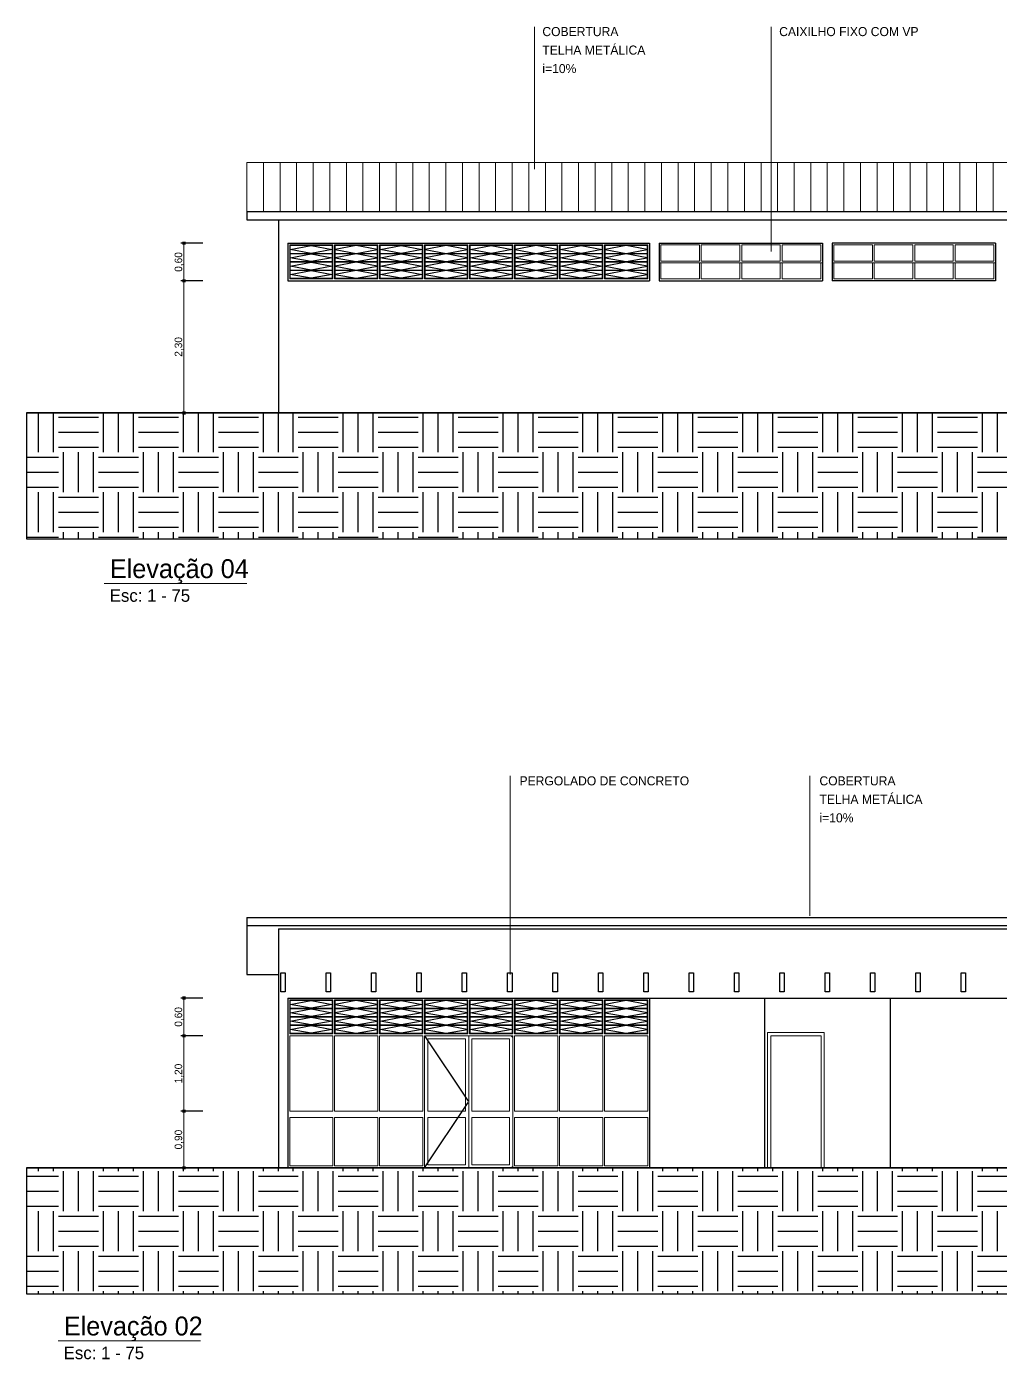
# Model space of a CAD drawing. Header units: millimetres. Extents: x 3006 to 6000, y 1661 to 3774.
# Drawn here: x 4119.37 to 4134.85, y 1792.71 to 1813.89 of the extents above; entities that cross this region are included whole.
import ezdxf

# ---------------------------------------------------------------- set-up
doc = ezdxf.new("R2010")
doc.units = ezdxf.units.MM
doc.header["$LTSCALE"] = 10
doc.linetypes.add('TT3', pattern=[0.25, 0.125, -0.125])
doc.linetypes.add('TT4', pattern=[0.1, 0.05, -0.05])
for name, color, linetype, lineweight in [('.10', 200, 'Continuous', 9), ('.15', 150, 'Continuous', 15), ('.25', 70, 'Continuous', 25), ('.30', 50, 'Continuous', 30), ('COTAS', 230, 'Continuous', 15)]:
    doc.layers.add(name, color=color, linetype=linetype, lineweight=lineweight)
for name, color, linetype in [('.20 hachura', 185, 'Continuous'), ('ARQ-SMB', 9, 'Continuous'), ('Escrita', 34, 'Continuous')]:
    doc.layers.add(name, color=color, linetype=linetype)
doc.layers.add('Verde', color=7, linetype='Continuous', true_color=0x136734)
doc.styles.add('Texto Wilian', font='himalaya.ttf')
doc.dimstyles.new('Cota 1-75 Exter WMJ', dxfattribs={"dimtxt": 0.12, "dimasz": 0.05, "dimexe": 0.05, "dimexo": 0.1, "dimgap": 0.002, "dimtad": 1, "dimzin": 1, "dimtxsty": 'Texto Wilian', "dimblk": 'BOXFILLED', "dimcen": 2.5, "dimclrd": 230, "dimclre": 230, "dimclrt": 104, "dimazin": 0, "dimtfac": 1, "dimtix": 1, "dimtmove": 0, "dimatfit": 3, "dimfxl": 0.3, "dimfxlon": 1, "dimlwd": 20, "dimarcsym": 1})

# ---------------------------------------------------------------- blocks, each defined once
blk = doc.blocks.new('_BoxFilled')
at = {"color": 0, "linetype": 'ByBlock', "lineweight": -2}
blk.add_line((-0.5, 0), (-1, 0), dxfattribs=at)
at = {"color": 0, "linetype": 'ByBlock'}
blk.add_solid([(-0.5, 0.5), (0.5, 0.5), (-0.5, -0.5), (0.5, -0.5)], dxfattribs=at)
blk = doc.blocks.new('*D555')
at = {"layer": 'COTAS', "color": 230, "lineweight": -2, "transparency": 16777216}
for p, q in [((4122.173, 1798.454), (4121.823, 1798.454)), ((4122.173, 1797.854), (4121.823, 1797.854))]:
    blk.add_line(p, q, dxfattribs=at)
at = {"layer": 'COTAS', "color": 230, "linetype": 'Continuous', "lineweight": 20, "transparency": 16777216}
blk.add_line((4121.873, 1797.904), (4121.873, 1798.404), dxfattribs=at)
at = {"layer": 'Defpoints', "color": 0, "transparency": 16777216}
for p in [(4121.873, 1798.454), (4123.373, 1798.454), (4123.373, 1797.854)]:
    blk.add_point(p, dxfattribs=at)
at = {"layer": 'COTAS', "color": 230, "lineweight": 20, "transparency": 16777216, "xscale": 0.05, "yscale": 0.05, "zscale": 0.05}
for p, rotation in [((4121.873, 1798.454), 90), ((4121.873, 1797.854), 270)]:
    blk.add_blockref('_BoxFilled', p, dxfattribs=dict(at, rotation=rotation))
at = {"layer": 'COTAS', "color": 104, "transparency": 16777216, "insert": (4121.796, 1798.154), "char_height": 0.12, "attachment_point": 5, "rotation": 90, "style": 'Texto Wilian'}
blk.add_mtext('0,60', dxfattribs=at)
blk = doc.blocks.new('*D558')
at = {"layer": 'COTAS', "color": 230, "lineweight": -2, "transparency": 16777216}
for p, q in [((4122.173, 1809.854), (4121.823, 1809.854)), ((4122.173, 1807.754), (4121.823, 1807.754))]:
    blk.add_line(p, q, dxfattribs=at)
at = {"layer": 'COTAS', "color": 230, "linetype": 'Continuous', "lineweight": 20, "transparency": 16777216}
blk.add_line((4121.873, 1807.804), (4121.873, 1809.804), dxfattribs=at)
at = {"layer": 'Defpoints', "color": 0, "transparency": 16777216}
for p in [(4121.873, 1809.854), (4123.373, 1809.854), (4123.373, 1807.754)]:
    blk.add_point(p, dxfattribs=at)
at = {"layer": 'COTAS', "color": 230, "lineweight": 20, "transparency": 16777216, "xscale": 0.05, "yscale": 0.05, "zscale": 0.05}
for p, rotation in [((4121.873, 1809.854), 90), ((4121.873, 1807.754), 270)]:
    blk.add_blockref('_BoxFilled', p, dxfattribs=dict(at, rotation=rotation))
at = {"layer": 'COTAS', "color": 104, "transparency": 16777216, "insert": (4121.796, 1808.804), "char_height": 0.12, "attachment_point": 5, "rotation": 90, "style": 'Texto Wilian'}
blk.add_mtext('2,30', dxfattribs=at)
blk = doc.blocks.new('*D559')
at = {"layer": 'COTAS', "color": 230, "lineweight": -2, "transparency": 16777216}
for p, q in [((4122.173, 1810.454), (4121.823, 1810.454)), ((4122.173, 1809.854), (4121.823, 1809.854))]:
    blk.add_line(p, q, dxfattribs=at)
at = {"layer": 'COTAS', "color": 230, "linetype": 'Continuous', "lineweight": 20, "transparency": 16777216}
blk.add_line((4121.873, 1809.904), (4121.873, 1810.404), dxfattribs=at)
at = {"layer": 'Defpoints', "color": 0, "transparency": 16777216}
for p in [(4121.873, 1810.454), (4123.373, 1810.454), (4123.373, 1809.854)]:
    blk.add_point(p, dxfattribs=at)
at = {"layer": 'COTAS', "color": 230, "lineweight": 20, "transparency": 16777216, "xscale": 0.05, "yscale": 0.05, "zscale": 0.05}
for p, rotation in [((4121.873, 1810.454), 90), ((4121.873, 1809.854), 270)]:
    blk.add_blockref('_BoxFilled', p, dxfattribs=dict(at, rotation=rotation))
at = {"layer": 'COTAS', "color": 104, "transparency": 16777216, "insert": (4121.796, 1810.154), "char_height": 0.12, "attachment_point": 5, "rotation": 90, "style": 'Texto Wilian'}
blk.add_mtext('0,60', dxfattribs=at)
blk = doc.blocks.new('*D571')
at = {"layer": 'COTAS', "color": 230, "lineweight": -2, "transparency": 16777216}
for p, q in [((4122.173, 1797.854), (4121.823, 1797.854)), ((4122.173, 1796.654), (4121.823, 1796.654))]:
    blk.add_line(p, q, dxfattribs=at)
at = {"layer": 'COTAS', "color": 230, "linetype": 'Continuous', "lineweight": 20, "transparency": 16777216}
blk.add_line((4121.873, 1796.704), (4121.873, 1797.804), dxfattribs=at)
at = {"layer": 'Defpoints', "color": 0, "transparency": 16777216}
for p in [(4121.873, 1797.854), (4123.373, 1797.854), (4123.373, 1796.654)]:
    blk.add_point(p, dxfattribs=at)
at = {"layer": 'COTAS', "color": 230, "lineweight": 20, "transparency": 16777216, "xscale": 0.05, "yscale": 0.05, "zscale": 0.05}
for p, rotation in [((4121.873, 1797.854), 90), ((4121.873, 1796.654), 270)]:
    blk.add_blockref('_BoxFilled', p, dxfattribs=dict(at, rotation=rotation))
at = {"layer": 'COTAS', "color": 104, "transparency": 16777216, "insert": (4121.796, 1797.254), "char_height": 0.12, "attachment_point": 5, "rotation": 90, "style": 'Texto Wilian'}
blk.add_mtext('1,20', dxfattribs=at)
blk = doc.blocks.new('*D572')
at = {"layer": 'COTAS', "color": 230, "lineweight": -2, "transparency": 16777216}
for p, q in [((4122.173, 1796.654), (4121.823, 1796.654)), ((4122.173, 1795.754), (4121.823, 1795.754))]:
    blk.add_line(p, q, dxfattribs=at)
at = {"layer": 'COTAS', "color": 230, "linetype": 'Continuous', "lineweight": 20, "transparency": 16777216}
blk.add_line((4121.873, 1795.804), (4121.873, 1796.604), dxfattribs=at)
at = {"layer": 'Defpoints', "color": 0, "transparency": 16777216}
for p in [(4121.873, 1796.654), (4123.373, 1796.654), (4123.373, 1795.754)]:
    blk.add_point(p, dxfattribs=at)
at = {"layer": 'COTAS', "color": 230, "lineweight": 20, "transparency": 16777216, "xscale": 0.05, "yscale": 0.05, "zscale": 0.05}
for p, rotation in [((4121.873, 1796.654), 90), ((4121.873, 1795.754), 270)]:
    blk.add_blockref('_BoxFilled', p, dxfattribs=dict(at, rotation=rotation))
at = {"layer": 'COTAS', "color": 104, "transparency": 16777216, "insert": (4121.796, 1796.204), "char_height": 0.12, "attachment_point": 5, "rotation": 90, "style": 'Texto Wilian'}
blk.add_mtext('0,90', dxfattribs=at)

msp = doc.modelspace()

# ---------------------------------------------------------------- hatches: boundary and pattern name
at = {"layer": '.20 hachura', "true_color": 0xc2a3a3}
h = msp.add_hatch(dxfattribs=at)
h.set_pattern_fill('EARTH', color=253, scale=0.1)
h.paths.add_polyline_path([(4144.823, 1805.754), (4144.823, 1807.754), (4119.373, 1807.754), (4119.373, 1805.754)])
h = msp.add_hatch(dxfattribs=at)
h.set_pattern_fill('EARTH', color=253, scale=0.1)
h.paths.add_polyline_path([(4144.823, 1795.754), (4119.373, 1795.754), (4119.373, 1793.754), (4144.823, 1793.754)])

# ---------------------------------------------------------------- linework, layer by layer
at = {"layer": '.10', "color": 200, "lineweight": 9}
for p, q in [((4123.553, 1810.424), (4124.238, 1810.424)), ((4123.553, 1810.424), (4123.553, 1809.884)), ((4123.563, 1810.414), (4124.228, 1810.414)), ((4123.563, 1810.414), (4123.563, 1810.291)), ((4124.228, 1810.414), (4124.228, 1810.291)), ((4124.238, 1810.424), (4124.238, 1809.884)), ((4124.953, 1810.424), (4124.268, 1810.424)), ((4124.268, 1810.424), (4124.268, 1809.884)), ((4124.943, 1810.414), (4124.278, 1810.414)), ((4124.278, 1810.414), (4124.278, 1810.291)), ((4124.943, 1810.414), (4124.943, 1810.291)), ((4124.953, 1810.424), (4124.953, 1809.884)), ((4124.983, 1810.424), (4125.668, 1810.424)), ((4124.983, 1810.424), (4124.983, 1809.884)), ((4124.993, 1810.414), (4125.658, 1810.414)), ((4124.993, 1810.414), (4124.993, 1810.291)), ((4125.658, 1810.414), (4125.658, 1810.291)), ((4125.668, 1810.424), (4125.668, 1809.884)), ((4126.383, 1810.424), (4125.698, 1810.424)), ((4125.698, 1810.424), (4125.698, 1809.884)), ((4126.373, 1810.414), (4125.708, 1810.414)), ((4125.708, 1810.414), (4125.708, 1810.291)), ((4126.373, 1810.414), (4126.373, 1810.291)), ((4126.383, 1810.424), (4126.383, 1809.884)), ((4126.413, 1810.424), (4127.098, 1810.424)), ((4126.413, 1810.424), (4126.413, 1809.884)), ((4126.423, 1810.414), (4127.088, 1810.414)), ((4126.423, 1810.414), (4126.423, 1810.291)), ((4127.088, 1810.414), (4127.088, 1810.291)), ((4127.098, 1810.424), (4127.098, 1809.884)), ((4127.813, 1810.424), (4127.128, 1810.424)), ((4127.128, 1810.424), (4127.128, 1809.884)), ((4127.803, 1810.414), (4127.138, 1810.414)), ((4127.138, 1810.414), (4127.138, 1810.291)), ((4127.803, 1810.414), (4127.803, 1810.291)), ((4127.813, 1810.424), (4127.813, 1809.884)), ((4127.843, 1810.424), (4128.528, 1810.424)), ((4127.843, 1810.424), (4127.843, 1809.884)), ((4127.853, 1810.414), (4128.518, 1810.414)), ((4127.853, 1810.414), (4127.853, 1810.291)), ((4128.518, 1810.414), (4128.518, 1810.291)), ((4128.528, 1810.424), (4128.528, 1809.884)), ((4129.243, 1810.424), (4128.558, 1810.424)), ((4128.558, 1810.424), (4128.558, 1809.884)), ((4129.233, 1810.414), (4128.568, 1810.414)), ((4128.568, 1810.414), (4128.568, 1810.291)), ((4129.233, 1810.414), (4129.233, 1810.291)), ((4129.243, 1810.424), (4129.243, 1809.884)), ((4129.243, 1810.424), (4129.243, 1809.884)), ((4129.453, 1810.424), (4130.065, 1810.424)), ((4129.453, 1810.424), (4129.453, 1810.169)), ((4130.065, 1810.169), (4130.065, 1810.424)), ((4130.708, 1810.424), (4130.095, 1810.424)), ((4130.095, 1810.169), (4130.095, 1810.424)), ((4130.708, 1810.424), (4130.708, 1810.169)), ((4130.738, 1810.424), (4131.35, 1810.424)), ((4130.738, 1810.424), (4130.738, 1810.169)), ((4131.35, 1810.169), (4131.35, 1810.424)), ((4131.993, 1810.424), (4131.38, 1810.424)), ((4131.38, 1810.169), (4131.38, 1810.424)), ((4131.993, 1810.424), (4131.993, 1810.169)), ((4132.203, 1810.424), (4132.815, 1810.424)), ((4132.203, 1810.424), (4132.203, 1810.169)), ((4132.815, 1810.169), (4132.815, 1810.424)), ((4133.458, 1810.424), (4132.845, 1810.424)), ((4132.845, 1810.169), (4132.845, 1810.424)), ((4133.458, 1810.424), (4133.458, 1810.169)), ((4133.488, 1810.424), (4134.1, 1810.424)), ((4133.488, 1810.424), (4133.488, 1810.169)), ((4134.1, 1810.169), (4134.1, 1810.424)), ((4134.743, 1810.424), (4134.13, 1810.424)), ((4134.13, 1810.169), (4134.13, 1810.424)), ((4134.743, 1810.424), (4134.743, 1810.169)), ((4123.563, 1810.291), (4124.228, 1810.291)), ((4123.563, 1810.281), (4123.563, 1810.159)), ((4123.563, 1810.281), (4124.228, 1810.281)), ((4124.228, 1810.281), (4124.228, 1810.159)), ((4124.943, 1810.291), (4124.278, 1810.291)), ((4124.278, 1810.281), (4124.278, 1810.159)), ((4124.943, 1810.281), (4124.278, 1810.281)), ((4124.943, 1810.281), (4124.943, 1810.159)), ((4124.993, 1810.291), (4125.658, 1810.291)), ((4124.993, 1810.281), (4124.993, 1810.159)), ((4124.993, 1810.281), (4125.658, 1810.281)), ((4125.658, 1810.281), (4125.658, 1810.159)), ((4126.373, 1810.291), (4125.708, 1810.291)), ((4125.708, 1810.281), (4125.708, 1810.159)), ((4126.373, 1810.281), (4125.708, 1810.281)), ((4126.373, 1810.281), (4126.373, 1810.159)), ((4126.423, 1810.291), (4127.088, 1810.291)), ((4126.423, 1810.281), (4126.423, 1810.159)), ((4126.423, 1810.281), (4127.088, 1810.281)), ((4127.088, 1810.281), (4127.088, 1810.159)), ((4127.803, 1810.291), (4127.138, 1810.291)), ((4127.138, 1810.281), (4127.138, 1810.159)), ((4127.803, 1810.281), (4127.138, 1810.281)), ((4127.803, 1810.281), (4127.803, 1810.159)), ((4127.853, 1810.291), (4128.518, 1810.291)), ((4127.853, 1810.281), (4127.853, 1810.159)), ((4127.853, 1810.281), (4128.518, 1810.281)), ((4128.518, 1810.281), (4128.518, 1810.159)), ((4129.233, 1810.291), (4128.568, 1810.291)), ((4128.568, 1810.281), (4128.568, 1810.159)), ((4129.233, 1810.281), (4128.568, 1810.281)), ((4129.233, 1810.281), (4129.233, 1810.159)), ((4130.065, 1810.169), (4129.453, 1810.169)), ((4130.095, 1810.169), (4130.708, 1810.169)), ((4131.35, 1810.169), (4130.738, 1810.169)), ((4131.38, 1810.169), (4131.993, 1810.169)), ((4132.815, 1810.169), (4132.203, 1810.169)), ((4132.845, 1810.169), (4133.458, 1810.169)), ((4134.1, 1810.169), (4133.488, 1810.169)), ((4134.13, 1810.169), (4134.743, 1810.169)), ((4123.563, 1810.159), (4124.228, 1810.159)), ((4123.563, 1810.149), (4123.563, 1810.026)), ((4123.563, 1810.149), (4124.228, 1810.149)), ((4123.563, 1810.026), (4124.228, 1810.026)), ((4123.563, 1810.016), (4123.563, 1809.894)), ((4123.563, 1810.016), (4124.228, 1810.016)), ((4124.228, 1810.149), (4124.228, 1810.026)), ((4124.228, 1810.016), (4124.228, 1809.894)), ((4124.943, 1810.159), (4124.278, 1810.159)), ((4124.278, 1810.149), (4124.278, 1810.026)), ((4124.943, 1810.149), (4124.278, 1810.149)), ((4124.943, 1810.026), (4124.278, 1810.026)), ((4124.278, 1810.016), (4124.278, 1809.894)), ((4124.943, 1810.016), (4124.278, 1810.016)), ((4124.943, 1810.149), (4124.943, 1810.026)), ((4124.943, 1810.016), (4124.943, 1809.894)), ((4124.993, 1810.159), (4125.658, 1810.159)), ((4124.993, 1810.149), (4124.993, 1810.026)), ((4124.993, 1810.149), (4125.658, 1810.149)), ((4124.993, 1810.026), (4125.658, 1810.026)), ((4124.993, 1810.016), (4124.993, 1809.894)), ((4124.993, 1810.016), (4125.658, 1810.016)), ((4125.658, 1810.149), (4125.658, 1810.026)), ((4125.658, 1810.016), (4125.658, 1809.894)), ((4126.373, 1810.159), (4125.708, 1810.159)), ((4125.708, 1810.149), (4125.708, 1810.026)), ((4126.373, 1810.149), (4125.708, 1810.149)), ((4126.373, 1810.026), (4125.708, 1810.026)), ((4125.708, 1810.016), (4125.708, 1809.894)), ((4126.373, 1810.016), (4125.708, 1810.016)), ((4126.373, 1810.149), (4126.373, 1810.026)), ((4126.373, 1810.016), (4126.373, 1809.894)), ((4126.423, 1810.159), (4127.088, 1810.159)), ((4126.423, 1810.149), (4126.423, 1810.026)), ((4126.423, 1810.149), (4127.088, 1810.149)), ((4126.423, 1810.026), (4127.088, 1810.026)), ((4126.423, 1810.016), (4126.423, 1809.894)), ((4126.423, 1810.016), (4127.088, 1810.016)), ((4127.088, 1810.149), (4127.088, 1810.026)), ((4127.088, 1810.016), (4127.088, 1809.894)), ((4127.803, 1810.159), (4127.138, 1810.159)), ((4127.138, 1810.149), (4127.138, 1810.026)), ((4127.803, 1810.149), (4127.138, 1810.149)), ((4127.803, 1810.026), (4127.138, 1810.026)), ((4127.138, 1810.016), (4127.138, 1809.894)), ((4127.803, 1810.016), (4127.138, 1810.016)), ((4127.803, 1810.149), (4127.803, 1810.026)), ((4127.803, 1810.016), (4127.803, 1809.894)), ((4127.853, 1810.159), (4128.518, 1810.159)), ((4127.853, 1810.149), (4127.853, 1810.026)), ((4127.853, 1810.149), (4128.518, 1810.149)), ((4127.853, 1810.026), (4128.518, 1810.026)), ((4127.853, 1810.016), (4127.853, 1809.894)), ((4127.853, 1810.016), (4128.518, 1810.016)), ((4128.518, 1810.149), (4128.518, 1810.026)), ((4128.518, 1810.016), (4128.518, 1809.894)), ((4129.233, 1810.159), (4128.568, 1810.159)), ((4128.568, 1810.149), (4128.568, 1810.026)), ((4129.233, 1810.149), (4128.568, 1810.149)), ((4129.233, 1810.026), (4128.568, 1810.026)), ((4128.568, 1810.016), (4128.568, 1809.894)), ((4129.233, 1810.016), (4128.568, 1810.016)), ((4129.233, 1810.149), (4129.233, 1810.026)), ((4129.233, 1810.016), (4129.233, 1809.894)), ((4129.423, 1810.139), (4132.023, 1810.139)), ((4129.453, 1810.139), (4129.453, 1809.884)), ((4130.065, 1809.884), (4130.065, 1810.139)), ((4130.095, 1809.884), (4130.095, 1810.139)), ((4130.708, 1810.139), (4130.708, 1809.884)), ((4130.738, 1810.139), (4130.738, 1809.884)), ((4131.35, 1809.884), (4131.35, 1810.139)), ((4131.38, 1809.884), (4131.38, 1810.139)), ((4131.993, 1810.139), (4131.993, 1809.884)), ((4134.773, 1810.139), (4132.173, 1810.139)), ((4132.203, 1810.139), (4132.203, 1809.884)), ((4132.815, 1809.884), (4132.815, 1810.139)), ((4132.845, 1809.884), (4132.845, 1810.139)), ((4133.458, 1810.139), (4133.458, 1809.884)), ((4133.488, 1810.139), (4133.488, 1809.884)), ((4134.1, 1809.884), (4134.1, 1810.139)), ((4134.13, 1809.884), (4134.13, 1810.139)), ((4134.743, 1810.139), (4134.743, 1809.884)), ((4123.553, 1809.884), (4124.238, 1809.884)), ((4123.563, 1809.894), (4124.228, 1809.894)), ((4124.953, 1809.884), (4124.268, 1809.884)), ((4124.943, 1809.894), (4124.278, 1809.894)), ((4124.983, 1809.884), (4125.668, 1809.884)), ((4124.993, 1809.894), (4125.658, 1809.894)), ((4126.383, 1809.884), (4125.698, 1809.884)), ((4126.373, 1809.894), (4125.708, 1809.894)), ((4126.413, 1809.884), (4127.098, 1809.884)), ((4126.423, 1809.894), (4127.088, 1809.894)), ((4127.813, 1809.884), (4127.128, 1809.884)), ((4127.803, 1809.894), (4127.138, 1809.894)), ((4127.843, 1809.884), (4128.528, 1809.884)), ((4127.853, 1809.894), (4128.518, 1809.894)), ((4129.243, 1809.884), (4128.558, 1809.884)), ((4129.233, 1809.894), (4128.568, 1809.894)), ((4129.453, 1809.884), (4130.065, 1809.884)), ((4130.708, 1809.884), (4130.095, 1809.884)), ((4130.738, 1809.884), (4131.35, 1809.884)), ((4131.993, 1809.884), (4131.38, 1809.884)), ((4132.203, 1809.884), (4132.815, 1809.884)), ((4133.458, 1809.884), (4132.845, 1809.884)), ((4133.488, 1809.884), (4134.1, 1809.884)), ((4134.743, 1809.884), (4134.13, 1809.884)), ((4124.238, 1798.424), (4123.553, 1798.424)), ((4123.553, 1797.884), (4123.553, 1798.424)), ((4124.228, 1798.414), (4123.563, 1798.414)), ((4123.563, 1798.291), (4123.563, 1798.414)), ((4124.228, 1798.414), (4124.228, 1798.291)), ((4124.238, 1798.424), (4124.238, 1797.884)), ((4124.268, 1798.424), (4124.953, 1798.424)), ((4124.268, 1798.424), (4124.268, 1797.884)), ((4124.278, 1798.414), (4124.943, 1798.414)), ((4124.278, 1798.414), (4124.278, 1798.291)), ((4124.943, 1798.291), (4124.943, 1798.414)), ((4124.953, 1797.884), (4124.953, 1798.424)), ((4125.668, 1798.424), (4124.983, 1798.424)), ((4124.983, 1797.884), (4124.983, 1798.424)), ((4125.658, 1798.414), (4124.993, 1798.414)), ((4124.993, 1798.291), (4124.993, 1798.414)), ((4125.658, 1798.414), (4125.658, 1798.291)), ((4125.668, 1798.424), (4125.668, 1797.884)), ((4125.698, 1798.424), (4126.383, 1798.424)), ((4125.698, 1798.424), (4125.698, 1797.884)), ((4125.708, 1798.414), (4126.373, 1798.414)), ((4125.708, 1798.414), (4125.708, 1798.291)), ((4126.373, 1798.291), (4126.373, 1798.414)), ((4126.383, 1797.884), (4126.383, 1798.424)), ((4127.098, 1798.424), (4126.413, 1798.424)), ((4126.413, 1797.884), (4126.413, 1798.424)), ((4127.088, 1798.414), (4126.423, 1798.414)), ((4126.423, 1798.291), (4126.423, 1798.414)), ((4127.088, 1798.414), (4127.088, 1798.291)), ((4127.098, 1798.424), (4127.098, 1797.884)), ((4127.128, 1798.424), (4127.813, 1798.424)), ((4127.128, 1798.424), (4127.128, 1797.884)), ((4127.138, 1798.414), (4127.803, 1798.414)), ((4127.138, 1798.414), (4127.138, 1798.291)), ((4127.803, 1798.291), (4127.803, 1798.414)), ((4127.813, 1797.884), (4127.813, 1798.424)), ((4128.528, 1798.424), (4127.843, 1798.424)), ((4127.843, 1797.884), (4127.843, 1798.424)), ((4128.518, 1798.414), (4127.853, 1798.414)), ((4127.853, 1798.291), (4127.853, 1798.414)), ((4128.518, 1798.414), (4128.518, 1798.291)), ((4128.528, 1798.424), (4128.528, 1797.884)), ((4128.558, 1798.424), (4129.243, 1798.424)), ((4128.558, 1798.424), (4128.558, 1797.884)), ((4128.568, 1798.414), (4129.233, 1798.414)), ((4128.568, 1798.414), (4128.568, 1798.291)), ((4129.233, 1798.291), (4129.233, 1798.414)), ((4129.243, 1797.884), (4129.243, 1798.424)), ((4123.563, 1798.291), (4124.228, 1798.291)), ((4123.563, 1798.159), (4123.563, 1798.281)), ((4123.563, 1798.281), (4124.228, 1798.281)), ((4123.563, 1798.159), (4124.228, 1798.159)), ((4123.563, 1798.026), (4123.563, 1798.149)), ((4123.563, 1798.149), (4124.228, 1798.149)), ((4124.228, 1798.281), (4124.228, 1798.159)), ((4124.228, 1798.149), (4124.228, 1798.026)), ((4124.943, 1798.291), (4124.278, 1798.291)), ((4124.278, 1798.281), (4124.278, 1798.159)), ((4124.943, 1798.281), (4124.278, 1798.281)), ((4124.943, 1798.159), (4124.278, 1798.159)), ((4124.278, 1798.149), (4124.278, 1798.026)), ((4124.943, 1798.149), (4124.278, 1798.149)), ((4124.943, 1798.159), (4124.943, 1798.281)), ((4124.943, 1798.026), (4124.943, 1798.149)), ((4124.993, 1798.291), (4125.658, 1798.291)), ((4124.993, 1798.159), (4124.993, 1798.281)), ((4124.993, 1798.281), (4125.658, 1798.281)), ((4124.993, 1798.159), (4125.658, 1798.159)), ((4124.993, 1798.026), (4124.993, 1798.149)), ((4124.993, 1798.149), (4125.658, 1798.149)), ((4125.658, 1798.281), (4125.658, 1798.159)), ((4125.658, 1798.149), (4125.658, 1798.026)), ((4126.373, 1798.291), (4125.708, 1798.291)), ((4125.708, 1798.281), (4125.708, 1798.159)), ((4126.373, 1798.281), (4125.708, 1798.281)), ((4126.373, 1798.159), (4125.708, 1798.159)), ((4125.708, 1798.149), (4125.708, 1798.026)), ((4126.373, 1798.149), (4125.708, 1798.149)), ((4126.373, 1798.159), (4126.373, 1798.281)), ((4126.373, 1798.026), (4126.373, 1798.149)), ((4126.423, 1798.291), (4127.088, 1798.291)), ((4126.423, 1798.159), (4126.423, 1798.281)), ((4126.423, 1798.281), (4127.088, 1798.281)), ((4126.423, 1798.159), (4127.088, 1798.159)), ((4126.423, 1798.026), (4126.423, 1798.149)), ((4126.423, 1798.149), (4127.088, 1798.149)), ((4127.088, 1798.281), (4127.088, 1798.159)), ((4127.088, 1798.149), (4127.088, 1798.026)), ((4127.803, 1798.291), (4127.138, 1798.291)), ((4127.138, 1798.281), (4127.138, 1798.159)), ((4127.803, 1798.281), (4127.138, 1798.281)), ((4127.803, 1798.159), (4127.138, 1798.159)), ((4127.138, 1798.149), (4127.138, 1798.026)), ((4127.803, 1798.149), (4127.138, 1798.149)), ((4127.803, 1798.159), (4127.803, 1798.281)), ((4127.803, 1798.026), (4127.803, 1798.149)), ((4127.853, 1798.291), (4128.518, 1798.291)), ((4127.853, 1798.159), (4127.853, 1798.281)), ((4127.853, 1798.281), (4128.518, 1798.281)), ((4127.853, 1798.159), (4128.518, 1798.159)), ((4127.853, 1798.026), (4127.853, 1798.149)), ((4127.853, 1798.149), (4128.518, 1798.149)), ((4128.518, 1798.281), (4128.518, 1798.159)), ((4128.518, 1798.149), (4128.518, 1798.026)), ((4129.233, 1798.291), (4128.568, 1798.291)), ((4128.568, 1798.281), (4128.568, 1798.159)), ((4129.233, 1798.281), (4128.568, 1798.281)), ((4129.233, 1798.159), (4128.568, 1798.159)), ((4128.568, 1798.149), (4128.568, 1798.026)), ((4129.233, 1798.149), (4128.568, 1798.149)), ((4129.233, 1798.159), (4129.233, 1798.281)), ((4129.233, 1798.026), (4129.233, 1798.149)), ((4123.553, 1797.884), (4124.238, 1797.884)), ((4123.563, 1798.026), (4124.228, 1798.026)), ((4123.563, 1797.894), (4123.563, 1798.016)), ((4123.563, 1798.016), (4124.228, 1798.016)), ((4123.563, 1797.894), (4124.228, 1797.894)), ((4124.228, 1798.016), (4124.228, 1797.894)), ((4124.953, 1797.884), (4124.268, 1797.884)), ((4124.943, 1798.026), (4124.278, 1798.026)), ((4124.278, 1798.016), (4124.278, 1797.894)), ((4124.943, 1798.016), (4124.278, 1798.016)), ((4124.943, 1797.894), (4124.278, 1797.894)), ((4124.943, 1797.894), (4124.943, 1798.016)), ((4124.983, 1797.884), (4125.668, 1797.884)), ((4124.993, 1798.026), (4125.658, 1798.026)), ((4124.993, 1797.894), (4124.993, 1798.016)), ((4124.993, 1798.016), (4125.658, 1798.016)), ((4124.993, 1797.894), (4125.658, 1797.894)), ((4125.658, 1798.016), (4125.658, 1797.894)), ((4126.383, 1797.884), (4125.698, 1797.884)), ((4126.373, 1798.026), (4125.708, 1798.026)), ((4125.708, 1798.016), (4125.708, 1797.894)), ((4126.373, 1798.016), (4125.708, 1798.016)), ((4126.373, 1797.894), (4125.708, 1797.894)), ((4126.373, 1797.894), (4126.373, 1798.016)), ((4126.413, 1797.884), (4127.098, 1797.884)), ((4126.423, 1798.026), (4127.088, 1798.026)), ((4126.423, 1797.894), (4126.423, 1798.016)), ((4126.423, 1798.016), (4127.088, 1798.016)), ((4126.423, 1797.894), (4127.088, 1797.894)), ((4127.088, 1798.016), (4127.088, 1797.894)), ((4127.813, 1797.884), (4127.128, 1797.884)), ((4127.803, 1798.026), (4127.138, 1798.026)), ((4127.138, 1798.016), (4127.138, 1797.894)), ((4127.803, 1798.016), (4127.138, 1798.016)), ((4127.803, 1797.894), (4127.138, 1797.894)), ((4127.803, 1797.894), (4127.803, 1798.016)), ((4127.843, 1797.884), (4128.528, 1797.884)), ((4127.853, 1798.026), (4128.518, 1798.026)), ((4127.853, 1797.894), (4127.853, 1798.016)), ((4127.853, 1798.016), (4128.518, 1798.016)), ((4127.853, 1797.894), (4128.518, 1797.894)), ((4128.518, 1798.016), (4128.518, 1797.894)), ((4129.243, 1797.884), (4128.558, 1797.884)), ((4129.233, 1798.026), (4128.568, 1798.026)), ((4128.568, 1798.016), (4128.568, 1797.894)), ((4129.233, 1798.016), (4128.568, 1798.016)), ((4129.233, 1797.894), (4128.568, 1797.894)), ((4129.233, 1797.894), (4129.233, 1798.016)), ((4131.148, 1797.904), (4132.048, 1797.904)), ((4131.148, 1797.904), (4131.148, 1795.754)), ((4132.048, 1797.904), (4132.048, 1795.754)), ((4123.553, 1797.854), (4124.238, 1797.854)), ((4123.553, 1796.654), (4123.553, 1797.854)), ((4124.238, 1797.854), (4124.238, 1796.654)), ((4124.268, 1797.854), (4124.953, 1797.854)), ((4124.268, 1797.854), (4124.268, 1796.654)), ((4124.953, 1797.854), (4124.953, 1796.654)), ((4124.983, 1797.854), (4125.668, 1797.854)), ((4124.983, 1797.854), (4124.983, 1796.654)), ((4125.668, 1797.854), (4125.668, 1796.654)), ((4125.698, 1797.854), (4127.098, 1797.854)), ((4125.698, 1797.854), (4125.698, 1795.754)), ((4125.748, 1797.804), (4126.348, 1797.804)), ((4125.748, 1797.804), (4125.748, 1796.654)), ((4126.348, 1797.804), (4126.348, 1796.654)), ((4126.398, 1797.854), (4126.398, 1795.754)), ((4126.448, 1797.804), (4127.048, 1797.804)), ((4126.448, 1797.804), (4126.448, 1796.654)), ((4127.048, 1797.804), (4127.048, 1796.654)), ((4127.098, 1797.854), (4127.098, 1795.754)), ((4127.128, 1797.854), (4127.813, 1797.854)), ((4127.128, 1797.854), (4127.128, 1796.654)), ((4127.813, 1797.854), (4127.813, 1796.654)), ((4127.843, 1797.854), (4128.528, 1797.854)), ((4127.843, 1797.854), (4127.843, 1796.654)), ((4128.528, 1797.854), (4128.528, 1796.654)), ((4128.558, 1797.854), (4129.243, 1797.854)), ((4128.558, 1797.854), (4128.558, 1796.654)), ((4129.243, 1796.654), (4129.243, 1797.854)), ((4131.198, 1797.854), (4131.998, 1797.854)), ((4131.198, 1797.854), (4131.198, 1795.754)), ((4131.998, 1797.854), (4131.998, 1795.754)), ((4123.553, 1796.654), (4124.238, 1796.654)), ((4124.268, 1796.654), (4124.953, 1796.654)), ((4124.983, 1796.654), (4125.668, 1796.654)), ((4125.748, 1796.654), (4126.348, 1796.654)), ((4126.448, 1796.654), (4127.048, 1796.654)), ((4127.813, 1796.654), (4127.128, 1796.654)), ((4128.528, 1796.654), (4127.843, 1796.654)), ((4129.243, 1796.654), (4128.558, 1796.654)), ((4123.553, 1795.784), (4123.553, 1796.554)), ((4123.553, 1796.554), (4124.238, 1796.554)), ((4124.238, 1796.554), (4124.238, 1795.784)), ((4124.268, 1796.554), (4124.268, 1795.784)), ((4124.268, 1796.554), (4124.953, 1796.554)), ((4124.953, 1796.554), (4124.953, 1795.784)), ((4124.983, 1796.554), (4124.983, 1795.784)), ((4124.983, 1796.554), (4125.668, 1796.554)), ((4125.668, 1796.554), (4125.668, 1795.784)), ((4125.748, 1796.554), (4126.348, 1796.554)), ((4125.748, 1796.554), (4125.748, 1795.804)), ((4126.348, 1796.554), (4126.348, 1795.804)), ((4126.448, 1796.554), (4127.048, 1796.554)), ((4126.448, 1796.554), (4126.448, 1795.804)), ((4127.048, 1796.554), (4127.048, 1795.804)), ((4127.128, 1796.554), (4127.128, 1795.784)), ((4127.813, 1796.554), (4127.128, 1796.554)), ((4127.813, 1796.554), (4127.813, 1795.784)), ((4127.843, 1796.554), (4127.843, 1795.784)), ((4128.528, 1796.554), (4127.843, 1796.554)), ((4128.528, 1796.554), (4128.528, 1795.784)), ((4128.558, 1796.554), (4128.558, 1795.784)), ((4129.243, 1796.554), (4128.558, 1796.554)), ((4129.243, 1795.784), (4129.243, 1796.554)), ((4123.553, 1795.784), (4124.238, 1795.784)), ((4124.268, 1795.784), (4124.953, 1795.784)), ((4124.983, 1795.784), (4125.668, 1795.784)), ((4125.748, 1795.804), (4126.348, 1795.804)), ((4126.448, 1795.804), (4127.048, 1795.804)), ((4127.128, 1795.784), (4127.813, 1795.784)), ((4127.843, 1795.784), (4128.528, 1795.784)), ((4128.558, 1795.784), (4129.243, 1795.784))]:
    msp.add_line(p, q, dxfattribs=at)
at = {"layer": '.15', "color": 150, "lineweight": 15}
for p, q in [((4122.873, 1811.735), (4141.323, 1811.735)), ((4122.873, 1811.735), (4122.873, 1810.955)), ((4123.136, 1810.955), (4123.136, 1811.735)), ((4123.4, 1810.955), (4123.4, 1811.735)), ((4123.664, 1810.955), (4123.664, 1811.735)), ((4123.927, 1810.955), (4123.927, 1811.735)), ((4124.191, 1810.955), (4124.191, 1811.735)), ((4124.454, 1810.955), (4124.454, 1811.735)), ((4124.718, 1810.955), (4124.718, 1811.735)), ((4124.981, 1810.955), (4124.981, 1811.735)), ((4125.245, 1810.955), (4125.245, 1811.735)), ((4125.509, 1810.955), (4125.509, 1811.735)), ((4125.772, 1810.955), (4125.772, 1811.735)), ((4126.036, 1810.955), (4126.036, 1811.735)), ((4126.299, 1810.955), (4126.299, 1811.735)), ((4126.563, 1810.955), (4126.563, 1811.735)), ((4126.826, 1810.955), (4126.826, 1811.735)), ((4127.09, 1810.955), (4127.09, 1811.735)), ((4127.354, 1810.955), (4127.354, 1811.735)), ((4127.617, 1810.955), (4127.617, 1811.735)), ((4127.881, 1810.955), (4127.881, 1811.735)), ((4128.144, 1810.955), (4128.144, 1811.735)), ((4128.408, 1810.955), (4128.408, 1811.735)), ((4128.671, 1810.955), (4128.671, 1811.735)), ((4128.935, 1810.955), (4128.935, 1811.735)), ((4129.199, 1810.955), (4129.199, 1811.735)), ((4129.462, 1810.955), (4129.462, 1811.735)), ((4129.726, 1810.955), (4129.726, 1811.735)), ((4129.989, 1810.955), (4129.989, 1811.735)), ((4130.253, 1810.955), (4130.253, 1811.735)), ((4130.516, 1810.955), (4130.516, 1811.735)), ((4130.78, 1810.955), (4130.78, 1811.735)), ((4131.044, 1810.955), (4131.044, 1811.735)), ((4131.307, 1810.955), (4131.307, 1811.735)), ((4131.571, 1810.955), (4131.571, 1811.735)), ((4131.834, 1810.955), (4131.834, 1811.735)), ((4132.098, 1810.955), (4132.098, 1811.735)), ((4132.361, 1810.955), (4132.361, 1811.735)), ((4132.625, 1810.955), (4132.625, 1811.735)), ((4132.889, 1810.955), (4132.889, 1811.735)), ((4133.152, 1810.955), (4133.152, 1811.735)), ((4133.416, 1810.955), (4133.416, 1811.735)), ((4133.679, 1810.955), (4133.679, 1811.735)), ((4133.943, 1810.955), (4133.943, 1811.735)), ((4134.206, 1810.955), (4134.206, 1811.735)), ((4134.47, 1810.955), (4134.47, 1811.735)), ((4134.734, 1810.955), (4134.734, 1811.735))]:
    msp.add_line(p, q, dxfattribs=at)
at = {"layer": '.20 hachura', "color": 253, "true_color": 0xc2a3a3}
for points in [[(4144.823, 1807.754), (4119.373, 1807.754), (4119.373, 1805.754), (4144.823, 1805.754)], [(4144.823, 1795.754), (4119.373, 1795.754), (4119.373, 1793.754), (4144.823, 1793.754)]]:
    msp.add_lwpolyline(points, close=True, dxfattribs=at)
at = {"layer": '.25', "color": 70, "lineweight": 25}
for p, q in [((4122.873, 1810.955), (4122.873, 1810.826)), ((4122.873, 1810.955), (4141.323, 1810.955)), ((4122.873, 1810.826), (4123.373, 1810.826)), ((4122.873, 1810.826), (4141.323, 1810.826)), ((4122.873, 1799.735), (4122.873, 1799.606)), ((4122.873, 1799.735), (4141.323, 1799.735)), ((4122.873, 1799.606), (4141.323, 1799.606)), ((4122.873, 1799.606), (4122.873, 1798.826)), ((4122.873, 1798.826), (4123.373, 1798.826))]:
    msp.add_line(p, q, dxfattribs=at)
for points in [[(4123.483, 1798.554), (4123.413, 1798.554), (4123.413, 1798.854), (4123.483, 1798.854)], [(4124.204, 1798.554), (4124.134, 1798.554), (4124.134, 1798.854), (4124.204, 1798.854)], [(4124.925, 1798.554), (4124.855, 1798.554), (4124.855, 1798.854), (4124.925, 1798.854)], [(4125.645, 1798.554), (4125.575, 1798.554), (4125.575, 1798.854), (4125.645, 1798.854)], [(4126.366, 1798.554), (4126.296, 1798.554), (4126.296, 1798.854), (4126.366, 1798.854)], [(4127.087, 1798.554), (4127.017, 1798.554), (4127.017, 1798.854), (4127.087, 1798.854)], [(4127.808, 1798.554), (4127.738, 1798.554), (4127.738, 1798.854), (4127.808, 1798.854)], [(4128.529, 1798.554), (4128.459, 1798.554), (4128.459, 1798.854), (4128.529, 1798.854)], [(4129.25, 1798.554), (4129.18, 1798.554), (4129.18, 1798.854), (4129.25, 1798.854)], [(4129.97, 1798.554), (4129.9, 1798.554), (4129.9, 1798.854), (4129.97, 1798.854)], [(4130.691, 1798.554), (4130.621, 1798.554), (4130.621, 1798.854), (4130.691, 1798.854)], [(4131.412, 1798.554), (4131.342, 1798.554), (4131.342, 1798.854), (4131.412, 1798.854)], [(4132.133, 1798.554), (4132.063, 1798.554), (4132.063, 1798.854), (4132.133, 1798.854)], [(4132.854, 1798.554), (4132.784, 1798.554), (4132.784, 1798.854), (4132.854, 1798.854)], [(4133.575, 1798.554), (4133.505, 1798.554), (4133.505, 1798.854), (4133.575, 1798.854)], [(4134.295, 1798.554), (4134.225, 1798.554), (4134.225, 1798.854), (4134.295, 1798.854)]]:
    msp.add_lwpolyline(points, close=True, dxfattribs=at)
at = {"layer": '.30', "color": 50, "lineweight": 30}
for p, q in [((4123.373, 1810.826), (4123.373, 1807.754)), ((4123.523, 1810.454), (4129.273, 1810.454)), ((4123.523, 1810.454), (4123.523, 1809.854)), ((4129.273, 1810.454), (4129.273, 1809.854)), ((4129.423, 1810.454), (4132.023, 1810.454)), ((4129.423, 1810.454), (4129.423, 1809.854)), ((4132.023, 1810.454), (4132.023, 1809.854)), ((4134.773, 1810.454), (4132.173, 1810.454)), ((4132.173, 1810.454), (4132.173, 1809.854)), ((4134.773, 1810.454), (4134.773, 1809.854)), ((4123.523, 1809.854), (4129.273, 1809.854)), ((4129.423, 1809.854), (4132.023, 1809.854)), ((4134.773, 1809.854), (4132.173, 1809.854)), ((4119.373, 1807.754), (4144.823, 1807.754)), ((4123.373, 1799.556), (4123.373, 1795.754)), ((4123.373, 1799.556), (4140.823, 1799.556)), ((4123.523, 1798.454), (4140.673, 1798.454)), ((4123.523, 1798.454), (4123.523, 1795.754)), ((4129.273, 1798.454), (4129.273, 1795.754)), ((4131.098, 1798.454), (4131.098, 1795.754)), ((4133.098, 1798.454), (4133.098, 1795.754)), ((4119.373, 1795.754), (4144.823, 1795.754))]:
    msp.add_line(p, q, dxfattribs=at)
at = {"layer": 'ARQ-SMB', "linetype": 'TT3'}
for p, q in [((4125.698, 1797.854), (4127.098, 1795.754)), ((4125.698, 1795.754), (4127.098, 1797.854))]:
    msp.add_line(p, q, dxfattribs=at)
at = {"layer": 'ARQ-SMB', "linetype": 'TT4'}
for points in [[(4123.563, 1810.352), (4123.895, 1810.414), (4124.228, 1810.352), (4123.895, 1810.291)], [(4124.943, 1810.352), (4124.61, 1810.414), (4124.278, 1810.352), (4124.61, 1810.291)], [(4124.993, 1810.352), (4125.325, 1810.414), (4125.658, 1810.352), (4125.325, 1810.291)], [(4126.373, 1810.352), (4126.04, 1810.414), (4125.708, 1810.352), (4126.04, 1810.291)], [(4126.423, 1810.352), (4126.755, 1810.414), (4127.088, 1810.352), (4126.755, 1810.291)], [(4127.803, 1810.352), (4127.47, 1810.414), (4127.138, 1810.352), (4127.47, 1810.291)], [(4127.853, 1810.352), (4128.185, 1810.414), (4128.518, 1810.352), (4128.185, 1810.291)], [(4129.233, 1810.352), (4128.9, 1810.414), (4128.568, 1810.352), (4128.9, 1810.291)], [(4123.563, 1810.22), (4123.895, 1810.281), (4124.228, 1810.22), (4123.895, 1810.159)], [(4124.943, 1810.22), (4124.61, 1810.281), (4124.278, 1810.22), (4124.61, 1810.159)], [(4124.993, 1810.22), (4125.325, 1810.281), (4125.658, 1810.22), (4125.325, 1810.159)], [(4126.373, 1810.22), (4126.04, 1810.281), (4125.708, 1810.22), (4126.04, 1810.159)], [(4126.423, 1810.22), (4126.755, 1810.281), (4127.088, 1810.22), (4126.755, 1810.159)], [(4127.803, 1810.22), (4127.47, 1810.281), (4127.138, 1810.22), (4127.47, 1810.159)], [(4127.853, 1810.22), (4128.185, 1810.281), (4128.518, 1810.22), (4128.185, 1810.159)], [(4129.233, 1810.22), (4128.9, 1810.281), (4128.568, 1810.22), (4128.9, 1810.159)], [(4123.563, 1810.087), (4123.895, 1810.149), (4124.228, 1810.087), (4123.895, 1810.026)], [(4123.563, 1809.955), (4123.895, 1810.016), (4124.228, 1809.955), (4123.895, 1809.894)], [(4124.943, 1810.087), (4124.61, 1810.149), (4124.278, 1810.087), (4124.61, 1810.026)], [(4124.943, 1809.955), (4124.61, 1810.016), (4124.278, 1809.955), (4124.61, 1809.894)], [(4124.993, 1810.087), (4125.325, 1810.149), (4125.658, 1810.087), (4125.325, 1810.026)], [(4124.993, 1809.955), (4125.325, 1810.016), (4125.658, 1809.955), (4125.325, 1809.894)], [(4126.373, 1810.087), (4126.04, 1810.149), (4125.708, 1810.087), (4126.04, 1810.026)], [(4126.373, 1809.955), (4126.04, 1810.016), (4125.708, 1809.955), (4126.04, 1809.894)], [(4126.423, 1810.087), (4126.755, 1810.149), (4127.088, 1810.087), (4126.755, 1810.026)], [(4126.423, 1809.955), (4126.755, 1810.016), (4127.088, 1809.955), (4126.755, 1809.894)], [(4127.803, 1810.087), (4127.47, 1810.149), (4127.138, 1810.087), (4127.47, 1810.026)], [(4127.803, 1809.955), (4127.47, 1810.016), (4127.138, 1809.955), (4127.47, 1809.894)], [(4127.853, 1810.087), (4128.185, 1810.149), (4128.518, 1810.087), (4128.185, 1810.026)], [(4127.853, 1809.955), (4128.185, 1810.016), (4128.518, 1809.955), (4128.185, 1809.894)], [(4129.233, 1810.087), (4128.9, 1810.149), (4128.568, 1810.087), (4128.9, 1810.026)], [(4129.233, 1809.955), (4128.9, 1810.016), (4128.568, 1809.955), (4128.9, 1809.894)], [(4123.563, 1798.352), (4123.895, 1798.414), (4124.228, 1798.352), (4123.895, 1798.291)], [(4124.943, 1798.352), (4124.61, 1798.414), (4124.278, 1798.352), (4124.61, 1798.291)], [(4124.993, 1798.352), (4125.325, 1798.414), (4125.658, 1798.352), (4125.325, 1798.291)], [(4126.373, 1798.352), (4126.04, 1798.414), (4125.708, 1798.352), (4126.04, 1798.291)], [(4126.423, 1798.352), (4126.755, 1798.414), (4127.088, 1798.352), (4126.755, 1798.291)], [(4127.803, 1798.352), (4127.47, 1798.414), (4127.138, 1798.352), (4127.47, 1798.291)], [(4127.853, 1798.352), (4128.185, 1798.414), (4128.518, 1798.352), (4128.185, 1798.291)], [(4129.233, 1798.352), (4128.9, 1798.414), (4128.568, 1798.352), (4128.9, 1798.291)], [(4123.563, 1798.22), (4123.895, 1798.281), (4124.228, 1798.22), (4123.895, 1798.159)], [(4123.563, 1798.087), (4123.895, 1798.149), (4124.228, 1798.087), (4123.895, 1798.026)], [(4124.943, 1798.22), (4124.61, 1798.281), (4124.278, 1798.22), (4124.61, 1798.159)], [(4124.943, 1798.087), (4124.61, 1798.149), (4124.278, 1798.087), (4124.61, 1798.026)], [(4124.993, 1798.22), (4125.325, 1798.281), (4125.658, 1798.22), (4125.325, 1798.159)], [(4124.993, 1798.087), (4125.325, 1798.149), (4125.658, 1798.087), (4125.325, 1798.026)], [(4126.373, 1798.22), (4126.04, 1798.281), (4125.708, 1798.22), (4126.04, 1798.159)], [(4126.373, 1798.087), (4126.04, 1798.149), (4125.708, 1798.087), (4126.04, 1798.026)], [(4126.423, 1798.22), (4126.755, 1798.281), (4127.088, 1798.22), (4126.755, 1798.159)], [(4126.423, 1798.087), (4126.755, 1798.149), (4127.088, 1798.087), (4126.755, 1798.026)], [(4127.803, 1798.22), (4127.47, 1798.281), (4127.138, 1798.22), (4127.47, 1798.159)], [(4127.803, 1798.087), (4127.47, 1798.149), (4127.138, 1798.087), (4127.47, 1798.026)], [(4127.853, 1798.22), (4128.185, 1798.281), (4128.518, 1798.22), (4128.185, 1798.159)], [(4127.853, 1798.087), (4128.185, 1798.149), (4128.518, 1798.087), (4128.185, 1798.026)], [(4129.233, 1798.22), (4128.9, 1798.281), (4128.568, 1798.22), (4128.9, 1798.159)], [(4129.233, 1798.087), (4128.9, 1798.149), (4128.568, 1798.087), (4128.9, 1798.026)], [(4123.563, 1797.955), (4123.895, 1798.016), (4124.228, 1797.955), (4123.895, 1797.894)], [(4124.943, 1797.955), (4124.61, 1798.016), (4124.278, 1797.955), (4124.61, 1797.894)], [(4124.993, 1797.955), (4125.325, 1798.016), (4125.658, 1797.955), (4125.325, 1797.894)], [(4126.373, 1797.955), (4126.04, 1798.016), (4125.708, 1797.955), (4126.04, 1797.894)], [(4126.423, 1797.955), (4126.755, 1798.016), (4127.088, 1797.955), (4126.755, 1797.894)], [(4127.803, 1797.955), (4127.47, 1798.016), (4127.138, 1797.955), (4127.47, 1797.894)], [(4127.853, 1797.955), (4128.185, 1798.016), (4128.518, 1797.955), (4128.185, 1797.894)], [(4129.233, 1797.955), (4128.9, 1798.016), (4128.568, 1797.955), (4128.9, 1797.894)]]:
    msp.add_lwpolyline(points, close=True, dxfattribs=at)
at = {"layer": 'Verde', "color": 106, "lineweight": 9}
for p, q in [((4120.607, 1805.044), (4122.871, 1805.044)), ((4119.874, 1793.005), (4122.138, 1793.005))]:
    msp.add_line(p, q, dxfattribs=at)

# ---------------------------------------------------------------- texts
at = {"layer": 'Escrita', "style": 'Texto Wilian'}
for s, p in [('COBERTURA', (4127.569, 1813.744)), ('CAIXILHO FIXO COM VP', (4131.333, 1813.744)), ('TELHA METÁLICA', (4127.569, 1813.45)), ('i=10%%%', (4127.569, 1813.156)), ('PERGOLADO DE CONCRETO', (4127.206, 1801.834)), ('COBERTURA', (4131.973, 1801.834)), ('TELHA METÁLICA', (4131.973, 1801.54)), ('i=10%%%', (4131.973, 1801.246))]:
    msp.add_text(s, height=0.144, dxfattribs=at).set_placement(p)
at = {"layer": 'Escrita', "attachment_point": 1, "style": 'Texto Wilian'}
for s, insert, char_height, width in [('{\\C50;Elevação 04 }', (4120.695, 1805.429), 0.3, 7.44131), ('{\\C50;Esc: 1 - 75}', (4120.693, 1804.952), 0.2, 3.14298), ('{\\C50;Elevação 02}', (4119.963, 1793.39), 0.3, 7.44131), ('{\\C50;Esc: 1 - 75}', (4119.961, 1792.913), 0.2, 3.14298)]:
    msp.add_mtext(s, dxfattribs=dict(at, insert=insert, char_height=char_height, width=width))

# ---------------------------------------------------------------- dimensions: what is measured, and where the dimension line sits
at = {"layer": 'COTAS'}
for base, p1, p2, picture, middle in [((4121.873, 1810.454), (4123.373, 1809.854), (4123.373, 1810.454), '*D559', (4121.796, 1810.154)), ((4121.873, 1798.454), (4123.373, 1797.854), (4123.373, 1798.454), '*D555', (4121.796, 1798.154)), ((4121.873, 1797.854), (4123.373, 1796.654), (4123.373, 1797.854), '*D571', (4121.796, 1797.254)), ((4121.873, 1796.654), (4123.373, 1795.754), (4123.373, 1796.654), '*D572', (4121.796, 1796.204))]:
    dim = msp.add_linear_dim(base=base, p1=p1, p2=p2, angle=90, dimstyle='Cota 1-75 Exter WMJ', override={"dimtmove": 1}, dxfattribs=at)
    dim.commit()
    dim.dimension.update_dxf_attribs({"geometry": picture, "text_midpoint": middle})
dim = msp.add_linear_dim(base=(4121.873, 1809.854), p1=(4123.373, 1807.754), p2=(4123.373, 1809.854), angle=90, text='2,30', dimstyle='Cota 1-75 Exter WMJ', override={"dimtmove": 1}, dxfattribs=at)
dim.commit()
dim.dimension.update_dxf_attribs({"geometry": '*D558', "text_midpoint": (4121.796, 1808.804)})

# ---------------------------------------------------------------- leaders
for points in [[(4127.444, 1811.629), (4127.444, 1813.894)], [(4131.208, 1810.319), (4131.208, 1813.894)], [(4127.055, 1798.828), (4127.055, 1801.984)], [(4131.822, 1799.759), (4131.822, 1801.984)]]:
    msp.add_leader(points, dimstyle='Cota 1-75 Exter WMJ', override={"dimtmove": 1}, dxfattribs=at)

doc.saveas('drawing.dxf')
